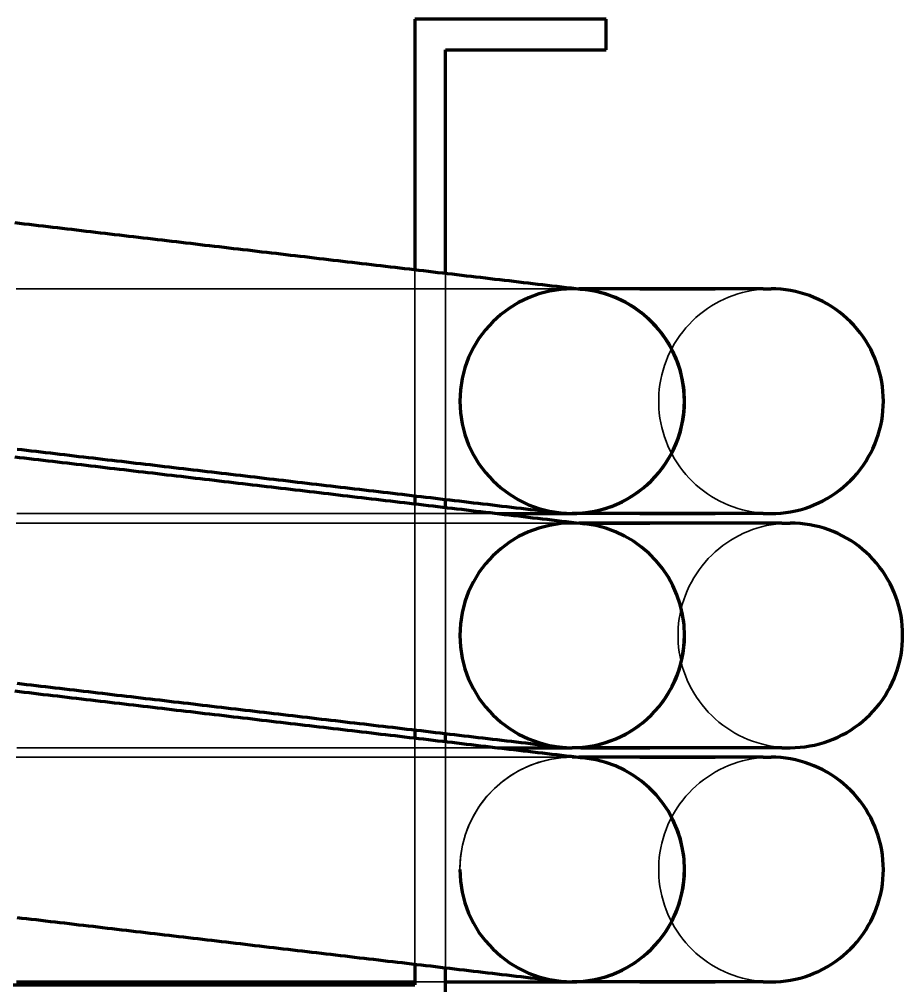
# Model space of a CAD drawing. Header units: millimetres. Extents: x 0 to 2208, y 0 to 420.
# Drawn here: x 95.13 to 104.37, y 106.96 to 117.07 of the extents above; entities that cross this region are included whole.
import ezdxf

# ---------------------------------------------------------------- set-up
doc = ezdxf.new("R2010")
doc.units = ezdxf.units.MM
doc.linetypes.add('IRAM-E-TRAZOS', pattern=[5, 4, -1])
doc.layers.add('01-VISIBLE', color=7, linetype='CONTINUOUS', lineweight=70)
doc.layers.add('02-OCULTA', color=4, linetype='IRAM-E-TRAZOS', lineweight=35)

msp = doc.modelspace()

# ---------------------------------------------------------------- linework, layer by layer
at = {"layer": '01-VISIBLE'}
for p, q in [((101.264, 117.074), (99.264, 117.074)), ((99.264, 117.074), (99.264, 114.455)), ((101.264, 116.754), (101.264, 117.074)), ((99.584, 114.418), (99.584, 116.754)), ((99.584, 116.754), (101.264, 116.754)), ((101.061, 114.254), (100.983, 114.254)), ((101.618, 114.254), (102.403, 114.254)), ((102.403, 114.254), (101.618, 114.254)), ((102.905, 114.254), (102.904, 114.254)), ((99.264, 112.089), (99.264, 112.005)), ((99.584, 111.968), (99.584, 112.052)), ((101.061, 111.904), (100.983, 111.904)), ((101.618, 111.904), (102.403, 111.904)), ((102.403, 111.904), (101.618, 111.904)), ((102.905, 111.904), (102.904, 111.904)), ((100.998, 111.804), (101.059, 111.804)), ((101.059, 111.804), (100.998, 111.804)), ((102.529, 111.804), (101.723, 111.804)), ((103.102, 111.804), (103.102, 111.804)), ((103.102, 111.804), (103.102, 111.804)), ((99.264, 109.639), (99.264, 109.555)), ((99.584, 109.518), (99.584, 109.602)), ((100.998, 109.454), (101.059, 109.454)), ((101.059, 109.454), (100.998, 109.454)), ((102.529, 109.454), (101.723, 109.454)), ((103.102, 109.454), (103.102, 109.454)), ((103.102, 109.454), (103.102, 109.454)), ((101.061, 109.354), (100.983, 109.354)), ((101.618, 109.354), (102.403, 109.354)), ((102.403, 109.354), (101.618, 109.354)), ((102.905, 109.354), (102.904, 109.354)), ((99.264, 107.189), (99.264, 106.974)), ((99.584, 106.654), (99.584, 107.152)), ((81.704, 106.974), (99.264, 106.974)), ((81.704, 106.974), (99.264, 106.974)), ((101.061, 107.004), (100.983, 107.004)), ((101.618, 107.004), (102.403, 107.004)), ((102.403, 107.004), (101.618, 107.004)), ((102.905, 107.004), (102.904, 107.004))]:
    msp.add_line(p, q, dxfattribs=at)
for points in [[(95.08, 114.947), (95.13, 114.941), (95.179, 114.935), (95.229, 114.93), (95.279, 114.924), (95.329, 114.918), (95.378, 114.912), (95.428, 114.906), (95.478, 114.9), (95.527, 114.895), (95.577, 114.889), (95.627, 114.883), (95.677, 114.877), (95.726, 114.871), (95.776, 114.865), (95.826, 114.859), (95.875, 114.854), (95.925, 114.848), (95.975, 114.842), (96.025, 114.836), (96.074, 114.83), (96.124, 114.824), (96.174, 114.819), (96.223, 114.813), (96.273, 114.807), (96.323, 114.801), (96.373, 114.795), (96.422, 114.789), (96.472, 114.784), (96.522, 114.778), (96.572, 114.772), (96.621, 114.766), (96.671, 114.76), (96.721, 114.754), (96.77, 114.748), (96.82, 114.743), (96.87, 114.737), (96.92, 114.731), (96.969, 114.725), (97.019, 114.719), (97.069, 114.713), (97.118, 114.708), (97.168, 114.702), (97.218, 114.696), (97.268, 114.69), (97.317, 114.684), (97.367, 114.678), (97.417, 114.673), (97.466, 114.667), (97.516, 114.661), (97.566, 114.655), (97.616, 114.649), (97.665, 114.643), (97.715, 114.637), (97.765, 114.632), (97.814, 114.626), (97.864, 114.62), (97.914, 114.614), (97.964, 114.608), (98.013, 114.602), (98.063, 114.597), (98.113, 114.591), (98.163, 114.585), (98.212, 114.579), (98.262, 114.573), (98.312, 114.567), (98.361, 114.562), (98.411, 114.556), (98.461, 114.55), (98.511, 114.544), (98.56, 114.538), (98.61, 114.532), (98.66, 114.526), (98.709, 114.521), (98.759, 114.515), (98.809, 114.509), (98.859, 114.503), (98.908, 114.497), (98.958, 114.491), (99.008, 114.486), (99.057, 114.48), (99.107, 114.474), (99.157, 114.468), (99.207, 114.462), (99.256, 114.456), (99.306, 114.451), (99.356, 114.445), (99.405, 114.439), (99.455, 114.433), (99.505, 114.427), (99.555, 114.421), (99.604, 114.415), (99.654, 114.41), (99.704, 114.404), (99.754, 114.398), (99.803, 114.392), (99.853, 114.386), (99.903, 114.38), (99.952, 114.375), (100.002, 114.369), (100.052, 114.363), (100.102, 114.357), (100.151, 114.351), (100.201, 114.345), (100.251, 114.34), (100.3, 114.334), (100.35, 114.328), (100.4, 114.322), (100.45, 114.316), (100.499, 114.31), (100.549, 114.304), (100.599, 114.299), (100.648, 114.293), (100.698, 114.287), (100.748, 114.281), (100.798, 114.275), (100.847, 114.269), (100.897, 114.264), (100.947, 114.258), (100.996, 114.252), (101.046, 114.246)], [(100.983, 114.254), (100.982, 114.254), (100.981, 114.254), (100.98, 114.254), (100.98, 114.254), (100.979, 114.254), (100.978, 114.254)], [(101.618, 114.254), (101.567, 114.254), (101.517, 114.254), (101.466, 114.254), (101.415, 114.254), (101.365, 114.254), (101.314, 114.254), (101.264, 114.254), (101.213, 114.254), (101.163, 114.254), (101.112, 114.254), (101.061, 114.254)], [(102.904, 114.254), (102.854, 114.254), (102.804, 114.254), (102.754, 114.254), (102.704, 114.254), (102.654, 114.254), (102.604, 114.254), (102.553, 114.254), (102.503, 114.254), (102.453, 114.254), (102.403, 114.254)], [(102.905, 114.254), (102.919, 114.254), (102.933, 114.254), (102.947, 114.254), (102.961, 114.254), (102.975, 114.254), (102.989, 114.254)], [(102.905, 114.254), (102.919, 114.254), (102.933, 114.254), (102.947, 114.254), (102.961, 114.254), (102.975, 114.254), (102.989, 114.254)], [(104.164, 113.079), (104.163, 113.13), (104.159, 113.181), (104.154, 113.232), (104.146, 113.283), (104.136, 113.333), (104.124, 113.383), (104.109, 113.432), (104.093, 113.481), (104.074, 113.529), (104.054, 113.576), (104.031, 113.622), (104.006, 113.667), (103.98, 113.71), (103.951, 113.753), (103.921, 113.794), (103.889, 113.834), (103.855, 113.873), (103.82, 113.91), (103.782, 113.945), (103.744, 113.979), (103.704, 114.011), (103.663, 114.042), (103.62, 114.07), (103.576, 114.097), (103.531, 114.121), (103.485, 114.144), (103.438, 114.165), (103.391, 114.183), (103.342, 114.2), (103.293, 114.214), (103.243, 114.226), (103.193, 114.236), (103.142, 114.244), (103.091, 114.25), (103.04, 114.253), (102.989, 114.254)], [(102.989, 111.904), (103.04, 111.905), (103.091, 111.909), (103.142, 111.914), (103.193, 111.922), (103.243, 111.932), (103.293, 111.944), (103.342, 111.958), (103.391, 111.975), (103.438, 111.994), (103.485, 112.014), (103.531, 112.037), (103.576, 112.061), (103.62, 112.088), (103.663, 112.117), (103.704, 112.147), (103.744, 112.179), (103.782, 112.213), (103.82, 112.248), (103.855, 112.285), (103.889, 112.324), (103.921, 112.364), (103.951, 112.405), (103.98, 112.448), (104.006, 112.492), (104.031, 112.537), (104.054, 112.582), (104.074, 112.629), (104.093, 112.677), (104.109, 112.726), (104.124, 112.775), (104.136, 112.825), (104.146, 112.875), (104.154, 112.926), (104.159, 112.977), (104.163, 113.028), (104.164, 113.079)], [(95.104, 112.578), (95.154, 112.572), (95.203, 112.566), (95.253, 112.561), (95.303, 112.555), (95.353, 112.549), (95.402, 112.543), (95.452, 112.537), (95.502, 112.531), (95.551, 112.526), (95.601, 112.52), (95.651, 112.514), (95.701, 112.508), (95.75, 112.502), (95.8, 112.496), (95.85, 112.49), (95.9, 112.485), (95.949, 112.479), (95.999, 112.473), (96.049, 112.467), (96.098, 112.461), (96.148, 112.455), (96.198, 112.45), (96.248, 112.444), (96.297, 112.438), (96.347, 112.432), (96.397, 112.426), (96.446, 112.42), (96.496, 112.415), (96.546, 112.409), (96.596, 112.403), (96.645, 112.397), (96.695, 112.391), (96.745, 112.385), (96.794, 112.379), (96.844, 112.374), (96.894, 112.368), (96.944, 112.362), (96.993, 112.356), (97.043, 112.35), (97.093, 112.344), (97.142, 112.339), (97.192, 112.333), (97.242, 112.327), (97.292, 112.321), (97.341, 112.315), (97.391, 112.309), (97.441, 112.304), (97.491, 112.298), (97.54, 112.292), (97.59, 112.286), (97.64, 112.28), (97.689, 112.274), (97.739, 112.268), (97.789, 112.263), (97.839, 112.257), (97.888, 112.251), (97.938, 112.245), (97.988, 112.239), (98.037, 112.233), (98.087, 112.228), (98.137, 112.222), (98.187, 112.216), (98.236, 112.21), (98.286, 112.204), (98.336, 112.198), (98.385, 112.193), (98.435, 112.187), (98.485, 112.181), (98.535, 112.175), (98.584, 112.169), (98.634, 112.163), (98.684, 112.157), (98.733, 112.152), (98.783, 112.146), (98.833, 112.14), (98.883, 112.134), (98.932, 112.128), (98.982, 112.122), (99.032, 112.117), (99.082, 112.111), (99.131, 112.105), (99.181, 112.099), (99.231, 112.093), (99.28, 112.087), (99.33, 112.082), (99.38, 112.076), (99.43, 112.07), (99.479, 112.064), (99.529, 112.058), (99.579, 112.052), (99.628, 112.046), (99.678, 112.041), (99.728, 112.035), (99.778, 112.029), (99.827, 112.023), (99.877, 112.017), (99.927, 112.011), (99.976, 112.006), (100.026, 112), (100.076, 111.994), (100.126, 111.988), (100.175, 111.982), (100.225, 111.976), (100.275, 111.971), (100.324, 111.965), (100.374, 111.959), (100.424, 111.953), (100.474, 111.947), (100.523, 111.941), (100.573, 111.935), (100.623, 111.93), (100.672, 111.924), (100.722, 111.918), (100.772, 111.912)], [(95.08, 112.497), (95.13, 112.491), (95.179, 112.485), (95.229, 112.48), (95.279, 112.474), (95.329, 112.468), (95.378, 112.462), (95.428, 112.456), (95.478, 112.45), (95.527, 112.445), (95.577, 112.439), (95.627, 112.433), (95.677, 112.427), (95.726, 112.421), (95.776, 112.415), (95.826, 112.409), (95.875, 112.404), (95.925, 112.398), (95.975, 112.392), (96.025, 112.386), (96.074, 112.38), (96.124, 112.374), (96.174, 112.369), (96.223, 112.363), (96.273, 112.357), (96.323, 112.351), (96.373, 112.345), (96.422, 112.339), (96.472, 112.334), (96.522, 112.328), (96.572, 112.322), (96.621, 112.316), (96.671, 112.31), (96.721, 112.304), (96.77, 112.298), (96.82, 112.293), (96.87, 112.287), (96.92, 112.281), (96.969, 112.275), (97.019, 112.269), (97.069, 112.263), (97.118, 112.258), (97.168, 112.252), (97.218, 112.246), (97.268, 112.24), (97.317, 112.234), (97.367, 112.228), (97.417, 112.223), (97.466, 112.217), (97.516, 112.211), (97.566, 112.205), (97.616, 112.199), (97.665, 112.193), (97.715, 112.187), (97.765, 112.182), (97.814, 112.176), (97.864, 112.17), (97.914, 112.164), (97.964, 112.158), (98.013, 112.152), (98.063, 112.147), (98.113, 112.141), (98.163, 112.135), (98.212, 112.129), (98.262, 112.123), (98.312, 112.117), (98.361, 112.112), (98.411, 112.106), (98.461, 112.1), (98.511, 112.094), (98.56, 112.088), (98.61, 112.082), (98.66, 112.076), (98.709, 112.071), (98.759, 112.065), (98.809, 112.059), (98.859, 112.053), (98.908, 112.047), (98.958, 112.041), (99.008, 112.036), (99.057, 112.03), (99.107, 112.024), (99.157, 112.018), (99.207, 112.012), (99.256, 112.006), (99.306, 112.001), (99.356, 111.995), (99.405, 111.989), (99.455, 111.983), (99.505, 111.977), (99.555, 111.971), (99.604, 111.965), (99.654, 111.96), (99.704, 111.954), (99.754, 111.948), (99.803, 111.942), (99.853, 111.936), (99.903, 111.93), (99.952, 111.925), (100.002, 111.919), (100.052, 111.913), (100.102, 111.907), (100.151, 111.901), (100.201, 111.895), (100.251, 111.89), (100.3, 111.884), (100.35, 111.878), (100.4, 111.872), (100.45, 111.866), (100.499, 111.86), (100.549, 111.854), (100.599, 111.849), (100.648, 111.843), (100.698, 111.837), (100.748, 111.831), (100.798, 111.825), (100.847, 111.819), (100.897, 111.814), (100.947, 111.808), (100.996, 111.802), (101.046, 111.796)], [(100.127, 111.904), (100.179, 111.904), (100.231, 111.904), (100.283, 111.904), (100.335, 111.904), (100.388, 111.904), (100.44, 111.904), (100.492, 111.904), (100.544, 111.904), (100.596, 111.904), (100.648, 111.904), (100.7, 111.904), (100.753, 111.904), (100.805, 111.904), (100.857, 111.904), (100.909, 111.904)], [(100.983, 111.904), (100.971, 111.904), (100.958, 111.904), (100.946, 111.904), (100.934, 111.904), (100.921, 111.904), (100.909, 111.904)], [(101.618, 111.904), (101.567, 111.904), (101.517, 111.904), (101.466, 111.904), (101.415, 111.904), (101.365, 111.904), (101.314, 111.904), (101.264, 111.904), (101.213, 111.904), (101.163, 111.904), (101.112, 111.904), (101.061, 111.904)], [(102.904, 111.904), (102.854, 111.904), (102.804, 111.904), (102.754, 111.904), (102.704, 111.904), (102.654, 111.904), (102.604, 111.904), (102.553, 111.904), (102.503, 111.904), (102.453, 111.904), (102.403, 111.904)], [(102.905, 111.904), (102.919, 111.904), (102.933, 111.904), (102.947, 111.904), (102.961, 111.904), (102.975, 111.904), (102.989, 111.904)], [(102.905, 111.904), (102.919, 111.904), (102.933, 111.904), (102.947, 111.904), (102.961, 111.904), (102.975, 111.904), (102.989, 111.904)], [(100.998, 111.804), (100.994, 111.804), (100.991, 111.804), (100.988, 111.804), (100.984, 111.804), (100.981, 111.804), (100.978, 111.804)], [(101.059, 111.804), (101.111, 111.804), (101.162, 111.804), (101.213, 111.804), (101.264, 111.804), (101.315, 111.804), (101.366, 111.804), (101.417, 111.804), (101.468, 111.804), (101.519, 111.804), (101.57, 111.804), (101.621, 111.804), (101.672, 111.804), (101.723, 111.804)], [(101.723, 111.804), (101.672, 111.804), (101.621, 111.804), (101.57, 111.804), (101.519, 111.804), (101.468, 111.804), (101.417, 111.804), (101.366, 111.804), (101.315, 111.804), (101.264, 111.804), (101.213, 111.804), (101.162, 111.804), (101.111, 111.804), (101.059, 111.804)], [(103.102, 111.804), (103.05, 111.804), (102.998, 111.804), (102.945, 111.804), (102.893, 111.804), (102.841, 111.804), (102.789, 111.804), (102.737, 111.804), (102.685, 111.804), (102.633, 111.804), (102.581, 111.804), (102.529, 111.804)], [(103.102, 111.804), (103.117, 111.804), (103.132, 111.804), (103.146, 111.804), (103.161, 111.804), (103.176, 111.804), (103.19, 111.804)], [(103.102, 111.804), (103.117, 111.804), (103.132, 111.804), (103.146, 111.804), (103.161, 111.804), (103.176, 111.804), (103.19, 111.804)], [(104.365, 110.629), (104.364, 110.68), (104.361, 110.731), (104.355, 110.782), (104.348, 110.833), (104.338, 110.883), (104.325, 110.933), (104.311, 110.982), (104.295, 111.031), (104.276, 111.079), (104.255, 111.126), (104.233, 111.172), (104.208, 111.217), (104.181, 111.26), (104.153, 111.303), (104.123, 111.344), (104.091, 111.384), (104.057, 111.423), (104.021, 111.46), (103.984, 111.495), (103.946, 111.529), (103.906, 111.561), (103.864, 111.592), (103.822, 111.62), (103.778, 111.647), (103.733, 111.671), (103.687, 111.694), (103.64, 111.715), (103.592, 111.733), (103.544, 111.75), (103.495, 111.764), (103.445, 111.776), (103.394, 111.786), (103.344, 111.794), (103.293, 111.8), (103.242, 111.803), (103.19, 111.804)], [(103.19, 109.454), (103.242, 109.455), (103.293, 109.459), (103.344, 109.464), (103.394, 109.472), (103.445, 109.482), (103.495, 109.494), (103.544, 109.508), (103.592, 109.525), (103.64, 109.544), (103.687, 109.564), (103.733, 109.587), (103.778, 109.611), (103.822, 109.638), (103.864, 109.667), (103.906, 109.697), (103.946, 109.729), (103.984, 109.763), (104.021, 109.798), (104.057, 109.835), (104.091, 109.874), (104.123, 109.914), (104.153, 109.955), (104.181, 109.998), (104.208, 110.042), (104.233, 110.087), (104.255, 110.132), (104.276, 110.179), (104.295, 110.227), (104.311, 110.276), (104.325, 110.325), (104.338, 110.375), (104.348, 110.425), (104.355, 110.476), (104.361, 110.527), (104.364, 110.578), (104.365, 110.629)], [(95.104, 110.128), (95.154, 110.122), (95.203, 110.116), (95.253, 110.111), (95.303, 110.105), (95.353, 110.099), (95.402, 110.093), (95.452, 110.087), (95.502, 110.081), (95.551, 110.076), (95.601, 110.07), (95.651, 110.064), (95.701, 110.058), (95.75, 110.052), (95.8, 110.046), (95.85, 110.04), (95.9, 110.035), (95.949, 110.029), (95.999, 110.023), (96.049, 110.017), (96.098, 110.011), (96.148, 110.005), (96.198, 110), (96.248, 109.994), (96.297, 109.988), (96.347, 109.982), (96.397, 109.976), (96.446, 109.97), (96.496, 109.965), (96.546, 109.959), (96.596, 109.953), (96.645, 109.947), (96.695, 109.941), (96.745, 109.935), (96.794, 109.929), (96.844, 109.924), (96.894, 109.918), (96.944, 109.912), (96.993, 109.906), (97.043, 109.9), (97.093, 109.894), (97.142, 109.889), (97.192, 109.883), (97.242, 109.877), (97.292, 109.871), (97.341, 109.865), (97.391, 109.859), (97.441, 109.854), (97.491, 109.848), (97.54, 109.842), (97.59, 109.836), (97.64, 109.83), (97.689, 109.824), (97.739, 109.818), (97.789, 109.813), (97.839, 109.807), (97.888, 109.801), (97.938, 109.795), (97.988, 109.789), (98.037, 109.783), (98.087, 109.778), (98.137, 109.772), (98.187, 109.766), (98.236, 109.76), (98.286, 109.754), (98.336, 109.748), (98.385, 109.743), (98.435, 109.737), (98.485, 109.731), (98.535, 109.725), (98.584, 109.719), (98.634, 109.713), (98.684, 109.707), (98.733, 109.702), (98.783, 109.696), (98.833, 109.69), (98.883, 109.684), (98.932, 109.678), (98.982, 109.672), (99.032, 109.667), (99.082, 109.661), (99.131, 109.655), (99.181, 109.649), (99.231, 109.643), (99.28, 109.637), (99.33, 109.632), (99.38, 109.626), (99.43, 109.62), (99.479, 109.614), (99.529, 109.608), (99.579, 109.602), (99.628, 109.596), (99.678, 109.591), (99.728, 109.585), (99.778, 109.579), (99.827, 109.573), (99.877, 109.567), (99.927, 109.561), (99.976, 109.556), (100.026, 109.55), (100.076, 109.544), (100.126, 109.538), (100.175, 109.532), (100.225, 109.526), (100.275, 109.521), (100.324, 109.515), (100.374, 109.509), (100.424, 109.503), (100.474, 109.497), (100.523, 109.491), (100.573, 109.485), (100.623, 109.48), (100.672, 109.474), (100.722, 109.468), (100.772, 109.462)], [(95.08, 110.047), (95.13, 110.041), (95.179, 110.035), (95.229, 110.03), (95.279, 110.024), (95.329, 110.018), (95.378, 110.012), (95.428, 110.006), (95.478, 110), (95.527, 109.995), (95.577, 109.989), (95.627, 109.983), (95.677, 109.977), (95.726, 109.971), (95.776, 109.965), (95.826, 109.959), (95.875, 109.954), (95.925, 109.948), (95.975, 109.942), (96.025, 109.936), (96.074, 109.93), (96.124, 109.924), (96.174, 109.919), (96.223, 109.913), (96.273, 109.907), (96.323, 109.901), (96.373, 109.895), (96.422, 109.889), (96.472, 109.884), (96.522, 109.878), (96.572, 109.872), (96.621, 109.866), (96.671, 109.86), (96.721, 109.854), (96.77, 109.848), (96.82, 109.843), (96.87, 109.837), (96.92, 109.831), (96.969, 109.825), (97.019, 109.819), (97.069, 109.813), (97.118, 109.808), (97.168, 109.802), (97.218, 109.796), (97.268, 109.79), (97.317, 109.784), (97.367, 109.778), (97.417, 109.773), (97.466, 109.767), (97.516, 109.761), (97.566, 109.755), (97.616, 109.749), (97.665, 109.743), (97.715, 109.737), (97.765, 109.732), (97.814, 109.726), (97.864, 109.72), (97.914, 109.714), (97.964, 109.708), (98.013, 109.702), (98.063, 109.697), (98.113, 109.691), (98.163, 109.685), (98.212, 109.679), (98.262, 109.673), (98.312, 109.667), (98.361, 109.662), (98.411, 109.656), (98.461, 109.65), (98.511, 109.644), (98.56, 109.638), (98.61, 109.632), (98.66, 109.626), (98.709, 109.621), (98.759, 109.615), (98.809, 109.609), (98.859, 109.603), (98.908, 109.597), (98.958, 109.591), (99.008, 109.586), (99.057, 109.58), (99.107, 109.574), (99.157, 109.568), (99.207, 109.562), (99.256, 109.556), (99.306, 109.551), (99.356, 109.545), (99.405, 109.539), (99.455, 109.533), (99.505, 109.527), (99.555, 109.521), (99.604, 109.515), (99.654, 109.51), (99.704, 109.504), (99.754, 109.498), (99.803, 109.492), (99.853, 109.486), (99.903, 109.48), (99.952, 109.475), (100.002, 109.469), (100.052, 109.463), (100.102, 109.457), (100.151, 109.451), (100.201, 109.445), (100.251, 109.44), (100.3, 109.434), (100.35, 109.428), (100.4, 109.422), (100.45, 109.416), (100.499, 109.41), (100.549, 109.404), (100.599, 109.399), (100.648, 109.393), (100.698, 109.387), (100.748, 109.381), (100.798, 109.375), (100.847, 109.369), (100.897, 109.364), (100.947, 109.358), (100.996, 109.352), (101.046, 109.346)], [(100.127, 109.454), (100.179, 109.454), (100.231, 109.454), (100.283, 109.454), (100.335, 109.454), (100.388, 109.454), (100.44, 109.454), (100.492, 109.454), (100.544, 109.454), (100.596, 109.454), (100.648, 109.454), (100.7, 109.454), (100.753, 109.454), (100.805, 109.454), (100.857, 109.454), (100.909, 109.454)], [(100.998, 109.454), (100.983, 109.454), (100.968, 109.454), (100.953, 109.454), (100.939, 109.454), (100.924, 109.454), (100.909, 109.454)], [(101.059, 109.454), (101.111, 109.454), (101.162, 109.454), (101.213, 109.454), (101.264, 109.454), (101.315, 109.454), (101.366, 109.454), (101.417, 109.454), (101.468, 109.454), (101.519, 109.454), (101.57, 109.454), (101.621, 109.454), (101.672, 109.454), (101.723, 109.454)], [(101.723, 109.454), (101.672, 109.454), (101.621, 109.454), (101.57, 109.454), (101.519, 109.454), (101.468, 109.454), (101.417, 109.454), (101.366, 109.454), (101.315, 109.454), (101.264, 109.454), (101.213, 109.454), (101.162, 109.454), (101.111, 109.454), (101.059, 109.454)], [(103.102, 109.454), (103.05, 109.454), (102.998, 109.454), (102.945, 109.454), (102.893, 109.454), (102.841, 109.454), (102.789, 109.454), (102.737, 109.454), (102.685, 109.454), (102.633, 109.454), (102.581, 109.454), (102.529, 109.454)], [(103.102, 109.454), (103.117, 109.454), (103.132, 109.454), (103.146, 109.454), (103.161, 109.454), (103.176, 109.454), (103.19, 109.454)], [(100.983, 109.354), (100.982, 109.354), (100.981, 109.354), (100.98, 109.354), (100.98, 109.354), (100.979, 109.354), (100.978, 109.354)], [(101.618, 109.354), (101.567, 109.354), (101.517, 109.354), (101.466, 109.354), (101.415, 109.354), (101.365, 109.354), (101.314, 109.354), (101.264, 109.354), (101.213, 109.354), (101.163, 109.354), (101.112, 109.354), (101.061, 109.354)], [(102.904, 109.354), (102.854, 109.354), (102.804, 109.354), (102.754, 109.354), (102.704, 109.354), (102.654, 109.354), (102.604, 109.354), (102.553, 109.354), (102.503, 109.354), (102.453, 109.354), (102.403, 109.354)], [(102.905, 109.354), (102.919, 109.354), (102.933, 109.354), (102.947, 109.354), (102.961, 109.354), (102.975, 109.354), (102.989, 109.354)], [(102.905, 109.354), (102.919, 109.354), (102.933, 109.354), (102.947, 109.354), (102.961, 109.354), (102.975, 109.354), (102.989, 109.354)], [(104.164, 108.179), (104.163, 108.23), (104.159, 108.281), (104.154, 108.332), (104.146, 108.383), (104.136, 108.433), (104.124, 108.483), (104.109, 108.532), (104.093, 108.581), (104.074, 108.629), (104.054, 108.676), (104.031, 108.722), (104.006, 108.767), (103.98, 108.81), (103.951, 108.853), (103.921, 108.894), (103.889, 108.934), (103.855, 108.973), (103.82, 109.01), (103.782, 109.045), (103.744, 109.079), (103.704, 109.111), (103.663, 109.142), (103.62, 109.17), (103.576, 109.197), (103.531, 109.221), (103.485, 109.244), (103.438, 109.265), (103.391, 109.283), (103.342, 109.3), (103.293, 109.314), (103.243, 109.326), (103.193, 109.336), (103.142, 109.344), (103.091, 109.35), (103.04, 109.353), (102.989, 109.354)], [(102.989, 107.004), (103.04, 107.005), (103.091, 107.009), (103.142, 107.014), (103.193, 107.022), (103.243, 107.032), (103.293, 107.044), (103.342, 107.058), (103.391, 107.075), (103.438, 107.094), (103.485, 107.114), (103.531, 107.137), (103.576, 107.161), (103.62, 107.188), (103.663, 107.217), (103.704, 107.247), (103.744, 107.279), (103.782, 107.313), (103.82, 107.348), (103.855, 107.385), (103.889, 107.424), (103.921, 107.464), (103.951, 107.505), (103.98, 107.548), (104.006, 107.592), (104.031, 107.637), (104.054, 107.682), (104.074, 107.729), (104.093, 107.777), (104.109, 107.826), (104.124, 107.875), (104.136, 107.925), (104.146, 107.975), (104.154, 108.026), (104.159, 108.077), (104.163, 108.128), (104.164, 108.179)], [(95.104, 107.678), (95.154, 107.672), (95.203, 107.666), (95.253, 107.661), (95.303, 107.655), (95.353, 107.649), (95.402, 107.643), (95.452, 107.637), (95.502, 107.631), (95.551, 107.626), (95.601, 107.62), (95.651, 107.614), (95.701, 107.608), (95.75, 107.602), (95.8, 107.596), (95.85, 107.59), (95.9, 107.585), (95.949, 107.579), (95.999, 107.573), (96.049, 107.567), (96.098, 107.561), (96.148, 107.555), (96.198, 107.55), (96.248, 107.544), (96.297, 107.538), (96.347, 107.532), (96.397, 107.526), (96.446, 107.52), (96.496, 107.515), (96.546, 107.509), (96.596, 107.503), (96.645, 107.497), (96.695, 107.491), (96.745, 107.485), (96.794, 107.479), (96.844, 107.474), (96.894, 107.468), (96.944, 107.462), (96.993, 107.456), (97.043, 107.45), (97.093, 107.444), (97.142, 107.439), (97.192, 107.433), (97.242, 107.427), (97.292, 107.421), (97.341, 107.415), (97.391, 107.409), (97.441, 107.404), (97.491, 107.398), (97.54, 107.392), (97.59, 107.386), (97.64, 107.38), (97.689, 107.374), (97.739, 107.368), (97.789, 107.363), (97.839, 107.357), (97.888, 107.351), (97.938, 107.345), (97.988, 107.339), (98.037, 107.333), (98.087, 107.328), (98.137, 107.322), (98.187, 107.316), (98.236, 107.31), (98.286, 107.304), (98.336, 107.298), (98.385, 107.293), (98.435, 107.287), (98.485, 107.281), (98.535, 107.275), (98.584, 107.269), (98.634, 107.263), (98.684, 107.257), (98.733, 107.252), (98.783, 107.246), (98.833, 107.24), (98.883, 107.234), (98.932, 107.228), (98.982, 107.222), (99.032, 107.217), (99.082, 107.211), (99.131, 107.205), (99.181, 107.199), (99.231, 107.193), (99.28, 107.187), (99.33, 107.182), (99.38, 107.176), (99.43, 107.17), (99.479, 107.164), (99.529, 107.158), (99.579, 107.152), (99.628, 107.146), (99.678, 107.141), (99.728, 107.135), (99.778, 107.129), (99.827, 107.123), (99.877, 107.117), (99.927, 107.111), (99.976, 107.106), (100.026, 107.1), (100.076, 107.094), (100.126, 107.088), (100.175, 107.082), (100.225, 107.076), (100.275, 107.071), (100.324, 107.065), (100.374, 107.059), (100.424, 107.053), (100.474, 107.047), (100.523, 107.041), (100.573, 107.035), (100.623, 107.03), (100.672, 107.024), (100.722, 107.018), (100.772, 107.012)], [(95.097, 107.004), (95.147, 107.004), (95.198, 107.004), (95.248, 107.004), (95.298, 107.004), (95.348, 107.004), (95.398, 107.004), (95.449, 107.004), (95.499, 107.004), (95.549, 107.004), (95.599, 107.004), (95.649, 107.004), (95.7, 107.004), (95.75, 107.004), (95.8, 107.004), (95.85, 107.004), (95.9, 107.004), (95.951, 107.004), (96.001, 107.004), (96.051, 107.004), (96.101, 107.004), (96.151, 107.004), (96.202, 107.004), (96.252, 107.004), (96.302, 107.004), (96.352, 107.004), (96.403, 107.004), (96.453, 107.004), (96.503, 107.004), (96.553, 107.004), (96.603, 107.004), (96.654, 107.004), (96.704, 107.004), (96.754, 107.004), (96.804, 107.004), (96.854, 107.004), (96.905, 107.004), (96.955, 107.004), (97.005, 107.004), (97.055, 107.004), (97.105, 107.004), (97.156, 107.004), (97.206, 107.004), (97.256, 107.004), (97.306, 107.004), (97.356, 107.004), (97.407, 107.004), (97.457, 107.004), (97.507, 107.004), (97.557, 107.004), (97.607, 107.004), (97.658, 107.004), (97.708, 107.004), (97.758, 107.004), (97.808, 107.004), (97.858, 107.004), (97.909, 107.004), (97.959, 107.004), (98.009, 107.004), (98.059, 107.004), (98.109, 107.004), (98.16, 107.004), (98.21, 107.004), (98.26, 107.004), (98.31, 107.004), (98.36, 107.004), (98.411, 107.004), (98.461, 107.004), (98.511, 107.004), (98.561, 107.004), (98.611, 107.004), (98.662, 107.004), (98.712, 107.004), (98.762, 107.004), (98.812, 107.004), (98.862, 107.004), (98.913, 107.004), (98.963, 107.004), (99.013, 107.004), (99.063, 107.004), (99.113, 107.004), (99.164, 107.004), (99.214, 107.004), (99.264, 107.004)], [(99.584, 107.004), (99.635, 107.004), (99.686, 107.004), (99.737, 107.004), (99.788, 107.004), (99.839, 107.004), (99.89, 107.004), (99.941, 107.004), (99.992, 107.004), (100.043, 107.004), (100.094, 107.004), (100.145, 107.004), (100.196, 107.004), (100.247, 107.004), (100.298, 107.004), (100.348, 107.004), (100.399, 107.004), (100.45, 107.004), (100.501, 107.004), (100.552, 107.004), (100.603, 107.004), (100.654, 107.004), (100.705, 107.004), (100.756, 107.004), (100.807, 107.004), (100.858, 107.004), (100.909, 107.004)], [(100.983, 107.004), (100.971, 107.004), (100.958, 107.004), (100.946, 107.004), (100.934, 107.004), (100.921, 107.004), (100.909, 107.004)], [(101.618, 107.004), (101.567, 107.004), (101.517, 107.004), (101.466, 107.004), (101.415, 107.004), (101.365, 107.004), (101.314, 107.004), (101.264, 107.004), (101.213, 107.004), (101.163, 107.004), (101.112, 107.004), (101.061, 107.004)], [(102.904, 107.004), (102.854, 107.004), (102.804, 107.004), (102.754, 107.004), (102.704, 107.004), (102.654, 107.004), (102.604, 107.004), (102.553, 107.004), (102.503, 107.004), (102.453, 107.004), (102.403, 107.004)], [(102.905, 107.004), (102.919, 107.004), (102.933, 107.004), (102.947, 107.004), (102.961, 107.004), (102.975, 107.004), (102.989, 107.004)], [(102.905, 107.004), (102.919, 107.004), (102.933, 107.004), (102.947, 107.004), (102.961, 107.004), (102.975, 107.004), (102.989, 107.004)]]:
    msp.add_lwpolyline(points, dxfattribs=at)
for centre, start, end in [((100.909, 113.079), 90, -90), ((100.909, 113.079), 88.1955, 90), ((100.909, 113.079), 0, 90), ((100.909, 113.079), 0, 83.2981), ((100.909, 113.079), 83.2981, 83.3002), ((100.909, 113.079), 0, 27.7559), ((100.909, 113.079), 0, 27.7559), ((100.909, 113.079), 180, -90), ((100.909, 113.079), -96.7019, 0), ((100.909, 113.079), -90, 0), ((100.909, 113.079), -27.7558, 0), ((100.909, 113.079), -27.7558, 0), ((100.909, 113.079), -96.7039, -96.7019), ((100.909, 110.629), 90, -90), ((100.909, 110.629), 90, -90), ((100.909, 110.629), 87.8365, 90), ((100.909, 110.629), 0, 83.2981), ((100.909, 110.629), 0, 83.2981), ((100.909, 110.629), 83.2981, 83.3002), ((100.909, 110.629), 0, 13.8831), ((100.909, 110.629), 180, -90), ((100.909, 110.629), -96.7019, 0), ((100.909, 110.629), -90, 0), ((100.909, 110.629), -96.7039, -96.7019), ((100.909, 108.179), 88.1955, 90), ((100.909, 108.179), 0, 83.2981), ((100.909, 108.179), 0, 83.2981), ((100.909, 108.179), 83.2981, 83.3002), ((100.909, 108.179), 0, 27.7559), ((100.909, 108.179), 0, 27.7559), ((100.909, 108.179), 180, -90), ((100.909, 108.179), -96.7019, 0), ((100.909, 108.179), -90, 0), ((100.909, 108.179), -96.7039, -96.7019)]:
    msp.add_arc(centre, 1.175, start, end, dxfattribs=at)
at = {"layer": '02-OCULTA'}
for p, q in [((99.264, 106.974), (99.264, 117.074)), ((99.264, 117.074), (101.264, 117.074)), ((101.264, 117.074), (99.264, 117.074)), ((99.264, 117.074), (99.264, 106.974)), ((99.264, 106.974), (99.264, 117.074)), ((99.264, 117.074), (101.264, 117.074)), ((101.264, 116.754), (101.264, 117.074)), ((101.264, 116.754), (101.264, 117.074)), ((101.264, 116.754), (101.264, 117.074)), ((99.584, 116.754), (101.264, 116.754)), ((99.584, 116.754), (99.584, 106.654)), ((99.584, 106.654), (99.584, 116.754)), ((99.584, 116.754), (101.264, 116.754)), ((99.584, 116.754), (101.264, 116.754)), ((99.584, 116.754), (99.584, 106.654)), ((99.264, 114.455), (99.264, 112.089)), ((99.584, 112.052), (99.584, 114.418)), ((100.983, 114.254), (101.061, 114.254)), ((102.403, 114.254), (102.447, 114.254)), ((102.886, 114.254), (102.905, 114.254)), ((99.264, 112.005), (99.264, 109.639)), ((99.584, 109.602), (99.584, 111.968)), ((100.983, 111.904), (101.061, 111.904)), ((102.403, 111.904), (102.447, 111.904)), ((102.886, 111.904), (102.905, 111.904)), ((101.723, 111.804), (102.595, 111.804)), ((103.074, 111.804), (103.102, 111.804)), ((99.264, 109.555), (99.264, 107.189)), ((99.584, 107.152), (99.584, 109.518)), ((101.723, 109.454), (102.595, 109.454)), ((103.074, 109.454), (103.102, 109.454)), ((100.983, 109.354), (101.061, 109.354)), ((102.403, 109.354), (102.447, 109.354)), ((102.886, 109.354), (102.905, 109.354)), ((81.704, 106.974), (99.264, 106.974)), ((81.704, 106.974), (99.264, 106.974)), ((100.983, 107.004), (101.061, 107.004)), ((102.403, 107.004), (102.447, 107.004)), ((102.886, 107.004), (102.905, 107.004))]:
    msp.add_line(p, q, dxfattribs=at)
for points in [[(95.093, 114.254), (95.143, 114.254), (95.193, 114.254), (95.243, 114.254), (95.294, 114.254), (95.344, 114.254), (95.394, 114.254), (95.444, 114.254), (95.494, 114.254), (95.544, 114.254), (95.594, 114.254), (95.645, 114.254), (95.695, 114.254), (95.745, 114.254), (95.795, 114.254), (95.845, 114.254), (95.895, 114.254), (95.945, 114.254), (95.996, 114.254), (96.046, 114.254), (96.096, 114.254), (96.146, 114.254), (96.196, 114.254), (96.246, 114.254), (96.296, 114.254), (96.346, 114.254), (96.397, 114.254), (96.447, 114.254), (96.497, 114.254), (96.547, 114.254), (96.597, 114.254), (96.647, 114.254), (96.697, 114.254), (96.748, 114.254), (96.798, 114.254), (96.848, 114.254), (96.898, 114.254), (96.948, 114.254), (96.998, 114.254), (97.048, 114.254), (97.099, 114.254), (97.149, 114.254), (97.199, 114.254), (97.249, 114.254), (97.299, 114.254), (97.349, 114.254), (97.399, 114.254), (97.45, 114.254), (97.5, 114.254), (97.55, 114.254), (97.6, 114.254), (97.65, 114.254), (97.7, 114.254), (97.75, 114.254), (97.8, 114.254), (97.851, 114.254), (97.901, 114.254), (97.951, 114.254), (98.001, 114.254), (98.051, 114.254), (98.101, 114.254), (98.151, 114.254), (98.202, 114.254), (98.252, 114.254), (98.302, 114.254), (98.352, 114.254), (98.402, 114.254), (98.452, 114.254), (98.502, 114.254), (98.553, 114.254), (98.603, 114.254), (98.653, 114.254), (98.703, 114.254), (98.753, 114.254), (98.803, 114.254), (98.853, 114.254), (98.904, 114.254), (98.954, 114.254), (99.004, 114.254), (99.054, 114.254), (99.104, 114.254), (99.154, 114.254), (99.204, 114.254), (99.255, 114.254), (99.305, 114.254), (99.355, 114.254), (99.405, 114.254), (99.455, 114.254), (99.505, 114.254), (99.555, 114.254), (99.605, 114.254), (99.656, 114.254), (99.706, 114.254), (99.756, 114.254), (99.806, 114.254), (99.856, 114.254), (99.906, 114.254), (99.956, 114.254), (100.007, 114.254), (100.057, 114.254), (100.107, 114.254), (100.157, 114.254), (100.207, 114.254), (100.257, 114.254), (100.307, 114.254), (100.358, 114.254), (100.408, 114.254), (100.458, 114.254), (100.508, 114.254), (100.558, 114.254), (100.608, 114.254), (100.658, 114.254), (100.709, 114.254), (100.759, 114.254), (100.809, 114.254), (100.859, 114.254), (100.909, 114.254)], [(100.983, 114.254), (100.971, 114.254), (100.958, 114.254), (100.946, 114.254), (100.934, 114.254), (100.921, 114.254), (100.909, 114.254)], [(100.978, 114.254), (100.966, 114.254), (100.955, 114.254), (100.943, 114.254), (100.932, 114.254), (100.921, 114.254), (100.909, 114.254)], [(101.061, 114.254), (101.112, 114.254), (101.163, 114.254), (101.213, 114.254), (101.264, 114.254), (101.314, 114.254), (101.365, 114.254), (101.415, 114.254), (101.466, 114.254), (101.517, 114.254), (101.567, 114.254), (101.618, 114.254)], [(102.989, 111.904), (102.938, 111.905), (102.888, 111.908), (102.837, 111.914), (102.787, 111.921), (102.738, 111.931), (102.689, 111.943), (102.64, 111.957), (102.592, 111.973), (102.545, 111.991), (102.498, 112.011), (102.453, 112.033), (102.408, 112.057), (102.365, 112.083), (102.323, 112.111), (102.282, 112.14), (102.242, 112.172), (102.204, 112.205), (102.167, 112.239), (102.131, 112.275), (102.098, 112.313), (102.066, 112.352), (102.035, 112.393), (102.006, 112.434), (101.98, 112.477), (101.955, 112.521), (101.932, 112.566), (101.911, 112.612), (101.891, 112.659), (101.874, 112.706), (101.859, 112.755), (101.846, 112.804), (101.836, 112.853), (101.827, 112.903), (101.82, 112.953), (101.816, 113.003), (101.814, 113.054), (101.814, 113.104), (101.816, 113.155), (101.82, 113.205), (101.827, 113.255), (101.836, 113.305), (101.846, 113.355), (101.859, 113.403), (101.874, 113.452), (101.891, 113.499), (101.911, 113.546), (101.932, 113.592), (101.955, 113.637), (101.98, 113.681), (102.006, 113.724), (102.035, 113.766), (102.066, 113.806), (102.098, 113.845), (102.131, 113.883), (102.167, 113.919), (102.204, 113.953), (102.242, 113.986), (102.282, 114.018), (102.323, 114.047), (102.365, 114.075), (102.408, 114.101), (102.453, 114.125), (102.498, 114.147), (102.545, 114.167), (102.592, 114.185), (102.64, 114.201), (102.689, 114.215), (102.738, 114.227), (102.787, 114.237), (102.837, 114.244), (102.888, 114.25), (102.938, 114.253), (102.989, 114.254)], [(102.447, 114.254), (102.502, 114.254), (102.557, 114.254), (102.612, 114.254), (102.666, 114.254), (102.721, 114.254), (102.776, 114.254), (102.831, 114.254), (102.886, 114.254)], [(95.101, 111.904), (95.151, 111.904), (95.201, 111.904), (95.252, 111.904), (95.302, 111.904), (95.352, 111.904), (95.402, 111.904), (95.453, 111.904), (95.503, 111.904), (95.553, 111.904), (95.604, 111.904), (95.654, 111.904), (95.704, 111.904), (95.754, 111.904), (95.805, 111.904), (95.855, 111.904), (95.905, 111.904), (95.955, 111.904), (96.006, 111.904), (96.056, 111.904), (96.106, 111.904), (96.156, 111.904), (96.207, 111.904), (96.257, 111.904), (96.307, 111.904), (96.357, 111.904), (96.408, 111.904), (96.458, 111.904), (96.508, 111.904), (96.558, 111.904), (96.609, 111.904), (96.659, 111.904), (96.709, 111.904), (96.759, 111.904), (96.81, 111.904), (96.86, 111.904), (96.91, 111.904), (96.961, 111.904), (97.011, 111.904), (97.061, 111.904), (97.111, 111.904), (97.162, 111.904), (97.212, 111.904), (97.262, 111.904), (97.312, 111.904), (97.363, 111.904), (97.413, 111.904), (97.463, 111.904), (97.513, 111.904), (97.564, 111.904), (97.614, 111.904), (97.664, 111.904), (97.714, 111.904), (97.765, 111.904), (97.815, 111.904), (97.865, 111.904), (97.915, 111.904), (97.966, 111.904), (98.016, 111.904), (98.066, 111.904), (98.116, 111.904), (98.167, 111.904), (98.217, 111.904), (98.267, 111.904), (98.318, 111.904), (98.368, 111.904), (98.418, 111.904), (98.468, 111.904), (98.519, 111.904), (98.569, 111.904), (98.619, 111.904), (98.669, 111.904), (98.72, 111.904), (98.77, 111.904), (98.82, 111.904), (98.87, 111.904), (98.921, 111.904), (98.971, 111.904), (99.021, 111.904), (99.071, 111.904), (99.122, 111.904), (99.172, 111.904), (99.222, 111.904), (99.272, 111.904), (99.323, 111.904), (99.373, 111.904), (99.423, 111.904), (99.473, 111.904), (99.524, 111.904), (99.574, 111.904), (99.624, 111.904), (99.675, 111.904), (99.725, 111.904), (99.775, 111.904), (99.825, 111.904), (99.876, 111.904), (99.926, 111.904), (99.976, 111.904), (100.026, 111.904), (100.077, 111.904), (100.127, 111.904)], [(100.983, 111.904), (100.971, 111.904), (100.958, 111.904), (100.946, 111.904), (100.934, 111.904), (100.921, 111.904), (100.909, 111.904)], [(101.061, 111.904), (101.112, 111.904), (101.163, 111.904), (101.213, 111.904), (101.264, 111.904), (101.314, 111.904), (101.365, 111.904), (101.415, 111.904), (101.466, 111.904), (101.517, 111.904), (101.567, 111.904), (101.618, 111.904)], [(102.447, 111.904), (102.502, 111.904), (102.557, 111.904), (102.612, 111.904), (102.666, 111.904), (102.721, 111.904), (102.776, 111.904), (102.831, 111.904), (102.886, 111.904)], [(95.093, 111.804), (95.143, 111.804), (95.193, 111.804), (95.243, 111.804), (95.294, 111.804), (95.344, 111.804), (95.394, 111.804), (95.444, 111.804), (95.494, 111.804), (95.544, 111.804), (95.594, 111.804), (95.645, 111.804), (95.695, 111.804), (95.745, 111.804), (95.795, 111.804), (95.845, 111.804), (95.895, 111.804), (95.945, 111.804), (95.996, 111.804), (96.046, 111.804), (96.096, 111.804), (96.146, 111.804), (96.196, 111.804), (96.246, 111.804), (96.296, 111.804), (96.346, 111.804), (96.397, 111.804), (96.447, 111.804), (96.497, 111.804), (96.547, 111.804), (96.597, 111.804), (96.647, 111.804), (96.697, 111.804), (96.748, 111.804), (96.798, 111.804), (96.848, 111.804), (96.898, 111.804), (96.948, 111.804), (96.998, 111.804), (97.048, 111.804), (97.099, 111.804), (97.149, 111.804), (97.199, 111.804), (97.249, 111.804), (97.299, 111.804), (97.349, 111.804), (97.399, 111.804), (97.45, 111.804), (97.5, 111.804), (97.55, 111.804), (97.6, 111.804), (97.65, 111.804), (97.7, 111.804), (97.75, 111.804), (97.8, 111.804), (97.851, 111.804), (97.901, 111.804), (97.951, 111.804), (98.001, 111.804), (98.051, 111.804), (98.101, 111.804), (98.151, 111.804), (98.202, 111.804), (98.252, 111.804), (98.302, 111.804), (98.352, 111.804), (98.402, 111.804), (98.452, 111.804), (98.502, 111.804), (98.553, 111.804), (98.603, 111.804), (98.653, 111.804), (98.703, 111.804), (98.753, 111.804), (98.803, 111.804), (98.853, 111.804), (98.904, 111.804), (98.954, 111.804), (99.004, 111.804), (99.054, 111.804), (99.104, 111.804), (99.154, 111.804), (99.204, 111.804), (99.255, 111.804), (99.305, 111.804), (99.355, 111.804), (99.405, 111.804), (99.455, 111.804), (99.505, 111.804), (99.555, 111.804), (99.605, 111.804), (99.656, 111.804), (99.706, 111.804), (99.756, 111.804), (99.806, 111.804), (99.856, 111.804), (99.906, 111.804), (99.956, 111.804), (100.007, 111.804), (100.057, 111.804), (100.107, 111.804), (100.157, 111.804), (100.207, 111.804), (100.257, 111.804), (100.307, 111.804), (100.358, 111.804), (100.408, 111.804), (100.458, 111.804), (100.508, 111.804), (100.558, 111.804), (100.608, 111.804), (100.658, 111.804), (100.709, 111.804), (100.759, 111.804), (100.809, 111.804), (100.859, 111.804), (100.909, 111.804)], [(100.998, 111.804), (100.983, 111.804), (100.968, 111.804), (100.953, 111.804), (100.939, 111.804), (100.924, 111.804), (100.909, 111.804)], [(100.978, 111.804), (100.966, 111.804), (100.955, 111.804), (100.943, 111.804), (100.932, 111.804), (100.921, 111.804), (100.909, 111.804)], [(103.19, 109.454), (103.14, 109.455), (103.089, 109.458), (103.039, 109.464), (102.989, 109.471), (102.94, 109.481), (102.89, 109.493), (102.842, 109.507), (102.794, 109.523), (102.747, 109.541), (102.7, 109.561), (102.655, 109.583), (102.61, 109.607), (102.567, 109.633), (102.525, 109.661), (102.484, 109.69), (102.444, 109.722), (102.405, 109.755), (102.369, 109.789), (102.333, 109.825), (102.299, 109.863), (102.267, 109.902), (102.237, 109.943), (102.208, 109.984), (102.181, 110.027), (102.156, 110.071), (102.133, 110.116), (102.112, 110.162), (102.093, 110.209), (102.076, 110.256), (102.061, 110.305), (102.048, 110.354), (102.037, 110.403), (102.029, 110.453), (102.022, 110.503), (102.018, 110.553), (102.016, 110.604), (102.016, 110.654), (102.018, 110.705), (102.022, 110.755), (102.029, 110.805), (102.037, 110.855), (102.048, 110.905), (102.061, 110.953), (102.076, 111.002), (102.093, 111.049), (102.112, 111.096), (102.133, 111.142), (102.156, 111.187), (102.181, 111.231), (102.208, 111.274), (102.237, 111.316), (102.267, 111.356), (102.299, 111.395), (102.333, 111.433), (102.369, 111.469), (102.405, 111.503), (102.444, 111.536), (102.484, 111.568), (102.525, 111.597), (102.567, 111.625), (102.61, 111.651), (102.655, 111.675), (102.7, 111.697), (102.747, 111.717), (102.794, 111.735), (102.842, 111.751), (102.89, 111.765), (102.94, 111.777), (102.989, 111.787), (103.039, 111.794), (103.089, 111.8), (103.14, 111.803), (103.19, 111.804)], [(102.595, 111.804), (102.648, 111.804), (102.701, 111.804), (102.755, 111.804), (102.808, 111.804), (102.861, 111.804), (102.914, 111.804), (102.967, 111.804), (103.021, 111.804), (103.074, 111.804)], [(95.101, 109.454), (95.151, 109.454), (95.201, 109.454), (95.252, 109.454), (95.302, 109.454), (95.352, 109.454), (95.402, 109.454), (95.453, 109.454), (95.503, 109.454), (95.553, 109.454), (95.604, 109.454), (95.654, 109.454), (95.704, 109.454), (95.754, 109.454), (95.805, 109.454), (95.855, 109.454), (95.905, 109.454), (95.955, 109.454), (96.006, 109.454), (96.056, 109.454), (96.106, 109.454), (96.156, 109.454), (96.207, 109.454), (96.257, 109.454), (96.307, 109.454), (96.357, 109.454), (96.408, 109.454), (96.458, 109.454), (96.508, 109.454), (96.558, 109.454), (96.609, 109.454), (96.659, 109.454), (96.709, 109.454), (96.759, 109.454), (96.81, 109.454), (96.86, 109.454), (96.91, 109.454), (96.961, 109.454), (97.011, 109.454), (97.061, 109.454), (97.111, 109.454), (97.162, 109.454), (97.212, 109.454), (97.262, 109.454), (97.312, 109.454), (97.363, 109.454), (97.413, 109.454), (97.463, 109.454), (97.513, 109.454), (97.564, 109.454), (97.614, 109.454), (97.664, 109.454), (97.714, 109.454), (97.765, 109.454), (97.815, 109.454), (97.865, 109.454), (97.915, 109.454), (97.966, 109.454), (98.016, 109.454), (98.066, 109.454), (98.116, 109.454), (98.167, 109.454), (98.217, 109.454), (98.267, 109.454), (98.318, 109.454), (98.368, 109.454), (98.418, 109.454), (98.468, 109.454), (98.519, 109.454), (98.569, 109.454), (98.619, 109.454), (98.669, 109.454), (98.72, 109.454), (98.77, 109.454), (98.82, 109.454), (98.87, 109.454), (98.921, 109.454), (98.971, 109.454), (99.021, 109.454), (99.071, 109.454), (99.122, 109.454), (99.172, 109.454), (99.222, 109.454), (99.272, 109.454), (99.323, 109.454), (99.373, 109.454), (99.423, 109.454), (99.473, 109.454), (99.524, 109.454), (99.574, 109.454), (99.624, 109.454), (99.675, 109.454), (99.725, 109.454), (99.775, 109.454), (99.825, 109.454), (99.876, 109.454), (99.926, 109.454), (99.976, 109.454), (100.026, 109.454), (100.077, 109.454), (100.127, 109.454)], [(100.998, 109.454), (100.983, 109.454), (100.968, 109.454), (100.953, 109.454), (100.939, 109.454), (100.924, 109.454), (100.909, 109.454)], [(102.595, 109.454), (102.648, 109.454), (102.701, 109.454), (102.755, 109.454), (102.808, 109.454), (102.861, 109.454), (102.914, 109.454), (102.967, 109.454), (103.021, 109.454), (103.074, 109.454)], [(103.102, 109.454), (103.117, 109.454), (103.132, 109.454), (103.146, 109.454), (103.161, 109.454), (103.176, 109.454), (103.19, 109.454)], [(95.093, 109.354), (95.143, 109.354), (95.193, 109.354), (95.243, 109.354), (95.294, 109.354), (95.344, 109.354), (95.394, 109.354), (95.444, 109.354), (95.494, 109.354), (95.544, 109.354), (95.594, 109.354), (95.645, 109.354), (95.695, 109.354), (95.745, 109.354), (95.795, 109.354), (95.845, 109.354), (95.895, 109.354), (95.945, 109.354), (95.996, 109.354), (96.046, 109.354), (96.096, 109.354), (96.146, 109.354), (96.196, 109.354), (96.246, 109.354), (96.296, 109.354), (96.346, 109.354), (96.397, 109.354), (96.447, 109.354), (96.497, 109.354), (96.547, 109.354), (96.597, 109.354), (96.647, 109.354), (96.697, 109.354), (96.748, 109.354), (96.798, 109.354), (96.848, 109.354), (96.898, 109.354), (96.948, 109.354), (96.998, 109.354), (97.048, 109.354), (97.099, 109.354), (97.149, 109.354), (97.199, 109.354), (97.249, 109.354), (97.299, 109.354), (97.349, 109.354), (97.399, 109.354), (97.45, 109.354), (97.5, 109.354), (97.55, 109.354), (97.6, 109.354), (97.65, 109.354), (97.7, 109.354), (97.75, 109.354), (97.8, 109.354), (97.851, 109.354), (97.901, 109.354), (97.951, 109.354), (98.001, 109.354), (98.051, 109.354), (98.101, 109.354), (98.151, 109.354), (98.202, 109.354), (98.252, 109.354), (98.302, 109.354), (98.352, 109.354), (98.402, 109.354), (98.452, 109.354), (98.502, 109.354), (98.553, 109.354), (98.603, 109.354), (98.653, 109.354), (98.703, 109.354), (98.753, 109.354), (98.803, 109.354), (98.853, 109.354), (98.904, 109.354), (98.954, 109.354), (99.004, 109.354), (99.054, 109.354), (99.104, 109.354), (99.154, 109.354), (99.204, 109.354), (99.255, 109.354), (99.305, 109.354), (99.355, 109.354), (99.405, 109.354), (99.455, 109.354), (99.505, 109.354), (99.555, 109.354), (99.605, 109.354), (99.656, 109.354), (99.706, 109.354), (99.756, 109.354), (99.806, 109.354), (99.856, 109.354), (99.906, 109.354), (99.956, 109.354), (100.007, 109.354), (100.057, 109.354), (100.107, 109.354), (100.157, 109.354), (100.207, 109.354), (100.257, 109.354), (100.307, 109.354), (100.358, 109.354), (100.408, 109.354), (100.458, 109.354), (100.508, 109.354), (100.558, 109.354), (100.608, 109.354), (100.658, 109.354), (100.709, 109.354), (100.759, 109.354), (100.809, 109.354), (100.859, 109.354), (100.909, 109.354)], [(100.983, 109.354), (100.971, 109.354), (100.958, 109.354), (100.946, 109.354), (100.934, 109.354), (100.921, 109.354), (100.909, 109.354)], [(100.978, 109.354), (100.966, 109.354), (100.955, 109.354), (100.943, 109.354), (100.932, 109.354), (100.921, 109.354), (100.909, 109.354)], [(101.061, 109.354), (101.112, 109.354), (101.163, 109.354), (101.213, 109.354), (101.264, 109.354), (101.314, 109.354), (101.365, 109.354), (101.415, 109.354), (101.466, 109.354), (101.517, 109.354), (101.567, 109.354), (101.618, 109.354)], [(102.989, 107.004), (102.938, 107.005), (102.888, 107.008), (102.837, 107.014), (102.787, 107.021), (102.738, 107.031), (102.689, 107.043), (102.64, 107.057), (102.592, 107.073), (102.545, 107.091), (102.498, 107.111), (102.453, 107.133), (102.408, 107.157), (102.365, 107.183), (102.323, 107.211), (102.282, 107.24), (102.242, 107.272), (102.204, 107.305), (102.167, 107.339), (102.131, 107.375), (102.098, 107.413), (102.066, 107.452), (102.035, 107.493), (102.006, 107.534), (101.98, 107.577), (101.955, 107.621), (101.932, 107.666), (101.911, 107.712), (101.891, 107.759), (101.874, 107.806), (101.859, 107.855), (101.846, 107.904), (101.836, 107.953), (101.827, 108.003), (101.82, 108.053), (101.816, 108.103), (101.814, 108.154), (101.814, 108.204), (101.816, 108.255), (101.82, 108.305), (101.827, 108.355), (101.836, 108.405), (101.846, 108.455), (101.859, 108.503), (101.874, 108.552), (101.891, 108.599), (101.911, 108.646), (101.932, 108.692), (101.955, 108.737), (101.98, 108.781), (102.006, 108.824), (102.035, 108.866), (102.066, 108.906), (102.098, 108.945), (102.131, 108.983), (102.167, 109.019), (102.204, 109.053), (102.242, 109.086), (102.282, 109.118), (102.323, 109.147), (102.365, 109.175), (102.408, 109.201), (102.453, 109.225), (102.498, 109.247), (102.545, 109.267), (102.592, 109.285), (102.64, 109.301), (102.689, 109.315), (102.738, 109.327), (102.787, 109.337), (102.837, 109.344), (102.888, 109.35), (102.938, 109.353), (102.989, 109.354)], [(102.447, 109.354), (102.502, 109.354), (102.557, 109.354), (102.612, 109.354), (102.666, 109.354), (102.721, 109.354), (102.776, 109.354), (102.831, 109.354), (102.886, 109.354)], [(99.264, 107.004), (99.317, 107.004), (99.371, 107.004), (99.424, 107.004), (99.477, 107.004), (99.531, 107.004), (99.584, 107.004)], [(100.983, 107.004), (100.971, 107.004), (100.958, 107.004), (100.946, 107.004), (100.934, 107.004), (100.921, 107.004), (100.909, 107.004)], [(101.061, 107.004), (101.112, 107.004), (101.163, 107.004), (101.213, 107.004), (101.264, 107.004), (101.314, 107.004), (101.365, 107.004), (101.415, 107.004), (101.466, 107.004), (101.517, 107.004), (101.567, 107.004), (101.618, 107.004)], [(102.447, 107.004), (102.502, 107.004), (102.557, 107.004), (102.612, 107.004), (102.666, 107.004), (102.721, 107.004), (102.776, 107.004), (102.831, 107.004), (102.886, 107.004)]]:
    msp.add_lwpolyline(points, dxfattribs=at)
for centre, start, end in [((100.909, 113.079), 90, 180), ((100.909, 113.079), 90, -90), ((100.909, 113.079), 83.3002, -96.7039), ((100.909, 113.079), 27.7559, 90), ((100.909, 113.079), 27.7559, 88.1955), ((100.909, 113.079), -90, -27.7558), ((100.909, 113.079), -90, -27.7558), ((100.909, 110.629), 90, 180), ((100.909, 110.629), 83.3002, -96.7039), ((100.909, 110.629), 13.8831, 90), ((100.909, 110.629), 83.2981, 90), ((100.909, 110.629), 0, 87.8365), ((100.909, 110.629), -90, 0), ((100.909, 110.629), -90, 0), ((100.909, 108.179), 90, 180), ((100.909, 108.179), 90, -90), ((100.909, 108.179), 90, -90), ((100.909, 108.179), 83.3002, -96.7039), ((100.909, 108.179), 27.7559, 90), ((100.909, 108.179), 83.2981, 90), ((100.909, 108.179), 27.7559, 88.1955), ((100.909, 108.179), -90, 0), ((100.909, 108.179), -90, 0)]:
    msp.add_arc(centre, 1.175, start, end, dxfattribs=at)

doc.saveas('drawing.dxf')
